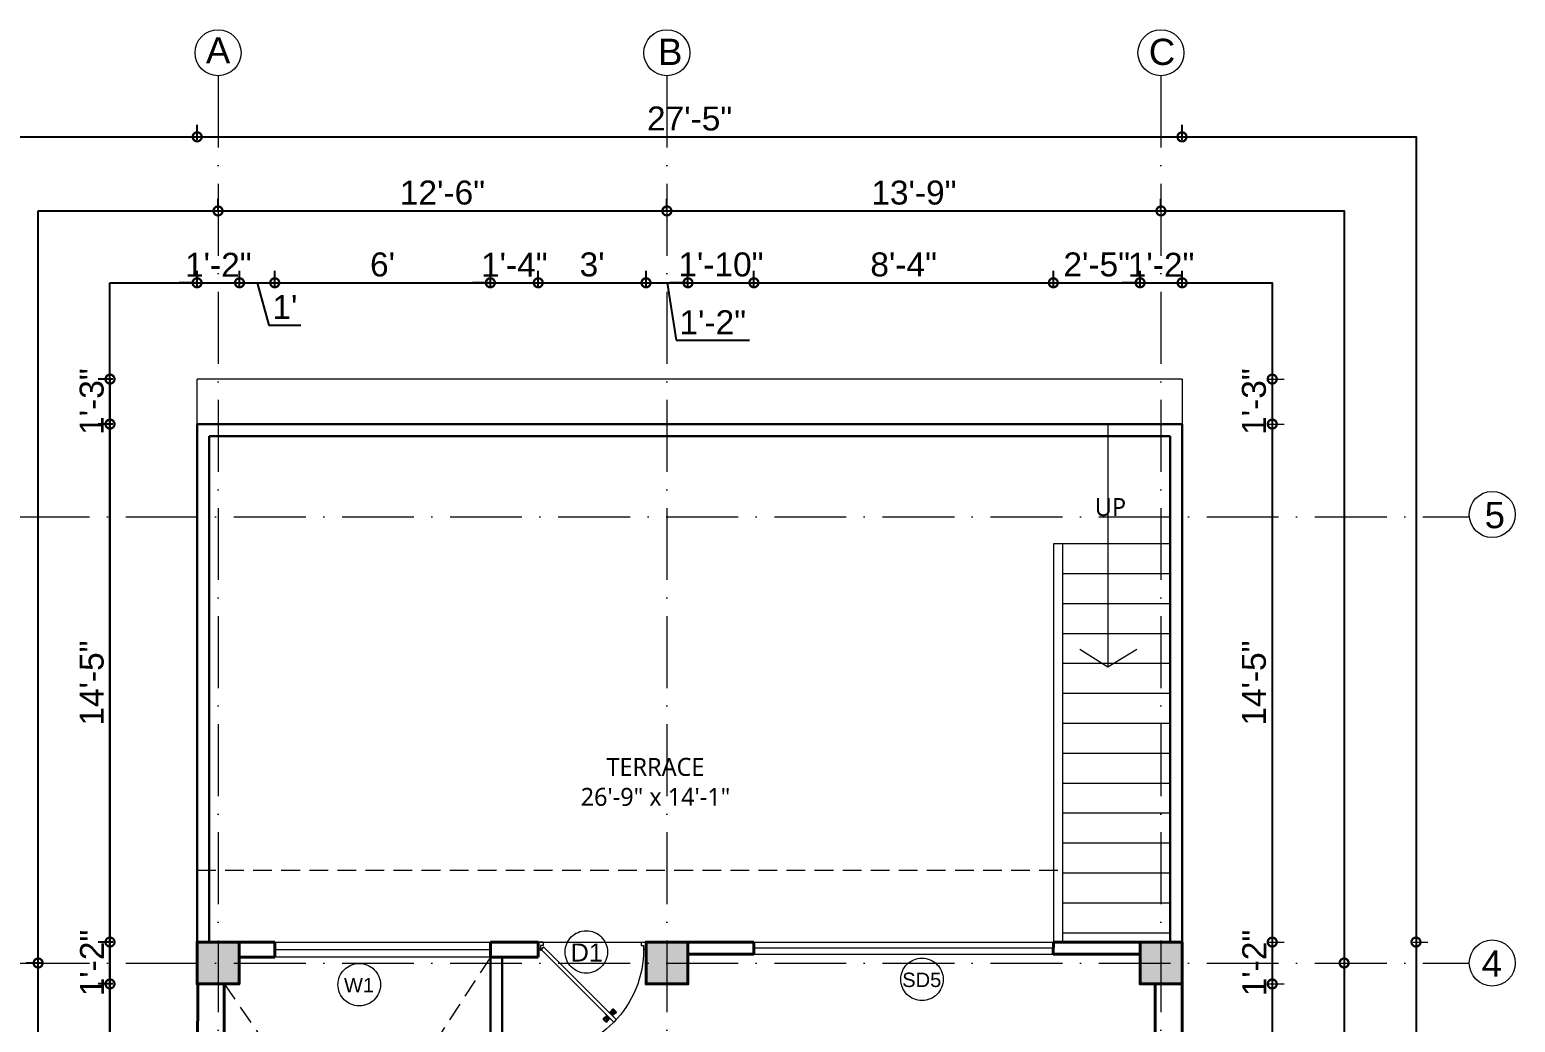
# Model space of a CAD drawing. Header units: inches. Extents: x -71 to 2682309, y -3332 to 801571.
# Drawn here: x 2655697 to 2656193.1, y 800114.2 to 800445.8 of the extents above; entities that cross this region are included whole.
import ezdxf

# ---------------------------------------------------------------- set-up
doc = ezdxf.new("R2010")
doc.units = ezdxf.units.IN
doc.header["$MEASUREMENT"] = 0
doc.header["$PDMODE"] = 99
for name, pattern in [('ACAD_ISO10W100', [18, 12, -3, 0, -3]), ('HIDDEN2', [0.1875, 0.125, -0.0625]), ('SOLID', [0])]:
    doc.linetypes.add(name, pattern=pattern)
for name, color, linetype, lineweight in [('CONC. OUTLINE RA', 150, 'Continuous', 40), ('dimension EA', 251, 'Continuous', 5), ('ele 4', 114, 'Continuous', 9), ('ELE2 RA', 130, 'Continuous', 20), ('HATCH RA', 8, 'Continuous', 9), ('Overhang EA', 164, 'HIDDEN2', 5), ('PUERTAS', 7, 'Continuous', 13), ('stair EA', 132, 'Continuous', 5), ('TEXT RA', 254, 'Continuous', 20), ('TEXTURE EA', 8, 'ACAD_ISO10W100', 9), ('wall EA', 24, 'Continuous', 40), ('WALL__HALF_NEW', 42, 'Continuous', 30), ('Win EA', 114, 'Continuous', 5)]:
    doc.layers.add(name, color=color, linetype=linetype, lineweight=lineweight)
for name, color, linetype in [('HACTH', 7, 'Continuous'), ('lettring', 7, 'Continuous'), ('text EA', 7, 'Continuous')]:
    doc.layers.add(name, color=color, linetype=linetype)
doc.styles.add('EAPL', font='arial.ttf', dxfattribs={"height": 8})
doc.styles.get("Standard").update_dxf_attribs({"font": 'arial.ttf'})
doc.dimstyles.new('EA Copy of 1-8', dxfattribs={"dimtxt": 8, "dimasz": 6, "dimexe": 4, "dimexo": 6, "dimgap": 2, "dimtad": 1, "dimdec": 0, "dimzin": 0, "dimdsep": 46, "dimlunit": 3, "dimtxsty": 'EAPL', "dimblk": 'DOTSMALL', "dimcen": -0.09, "dimdle": 6, "dimclrd": 256, "dimclre": 256, "dimclrt": 256, "dimadec": 0, "dimazin": 0, "dimtfac": 8, "dimtdec": 0, "dimtix": 1, "dimtmove": 0, "dimatfit": 3, "dimldrblk": 'OPEN30', "dimfxl": 1, "dimfxlon": 1, "dimtolj": 1, "dimtzin": 0, "dimlwd": -1, "dimlwe": -1, "dimarcsym": 0})

# ---------------------------------------------------------------- blocks, each defined once
blk = doc.blocks.new('COLUMN')
at = {"layer": 'HACTH', "lineweight": 30, "transparency": 33554541}
h = blk.add_hatch(color=256, dxfattribs=at)
h.dxf.hatch_style = 1
h.paths.add_polyline_path([(2659104.19, 784576.38), (2659090.19, 784576.38), (2659090.19, 784562.38), (2659104.19, 784562.38)])
at = {"layer": 'CONC. OUTLINE RA'}
blk.add_lwpolyline([(2659090.19, 784576.38), (2659104.19, 784576.38), (2659104.19, 784562.38), (2659090.19, 784562.38)], close=True, dxfattribs=at)
blk = doc.blocks.new('3ft')
at = {"layer": 'PUERTAS', "color": 6}
for p, q in [((1.01, 2.52), (25.23, 26.74)), ((26.05, 25.92), (1.77, 1.64)), ((26.05, 25.92), (25.23, 26.74)), ((0, 2.4), (0, 0)), ((0.72, 2.4), (0, 2.4)), ((1.6, 0), (0, 0)), ((0.72, 1.52), (0.72, 2.44)), ((0.8, 1.52), (0.72, 1.52)), ((0.8, 1.52), (0.8, 2.41)), ((0.8, 1.2), (0.8, 1.52)), ((1.6, 1.2), (0.8, 1.2)), ((1.57, 1.84), (0.94, 2.47)), ((1.63, 1.89), (0.97, 2.55)), ((1.63, 1.89), (1.57, 1.84)), ((1.77, 1.64), (1.57, 1.84)), ((1.6, 0), (1.6, 1.2)), ((34.4, 0), (34.4, 1.2)), ((34.4, 1.2), (35.2, 1.2)), ((34.4, 0), (36, 0)), ((35.2, 1.2), (35.2, 2.4)), ((35.2, 2.4), (36, 2.4)), ((36, 0), (36, 2.4))]:
    blk.add_line(p, q, dxfattribs=at)
at = {"layer": 'PUERTAS', "color": 8}
for p, q in [((22.57, 24.94), (21.65, 25.68)), ((22.63, 24.99), (21.69, 25.75)), ((22.74, 25.1), (21.84, 25.9)), ((22.13, 26.28), (21.98, 26.13)), ((22.88, 25.24), (22.01, 26.06)), ((22.13, 26.28), (22.27, 26.42)), ((22.29, 26.41), (22.27, 26.42)), ((23.16, 25.52), (22.34, 26.39)), ((23.3, 25.66), (22.5, 26.56)), ((23.41, 25.77), (22.65, 26.71)), ((22.69, 24.32), (23.02, 24.83)), ((23.46, 25.83), (22.72, 26.75)), ((22.95, 24.96), (22.84, 25.07)), ((22.98, 24.99), (22.86, 25.1)), ((23.03, 25.04), (22.91, 25.15)), ((22.91, 24.53), (23.1, 24.91)), ((23.11, 25.12), (22.99, 25.23)), ((23.13, 24.76), (23.18, 24.99)), ((23.28, 25.3), (23.17, 25.41)), ((23.36, 25.37), (23.25, 25.49)), ((23.31, 24.94), (23.28, 25.08)), ((23.41, 25.43), (23.3, 25.54)), ((23.46, 25.09), (23.32, 25.13)), ((23.44, 25.45), (23.33, 25.56)), ((23.64, 25.27), (23.41, 25.22)), ((23.87, 25.49), (23.49, 25.3)), ((24.08, 25.71), (23.57, 25.38)), ((23.63, 23.38), (24.14, 23.72)), ((23.84, 23.6), (24.22, 23.79)), ((24.07, 23.82), (24.3, 23.88)), ((24.25, 24), (24.39, 23.97)), ((24.25, 23.26), (24.99, 22.34)), ((24.27, 23.64), (24.38, 23.53)), ((24.3, 23.67), (24.41, 23.56)), ((24.3, 23.32), (25.06, 22.38)), ((24.35, 23.72), (24.46, 23.61)), ((24.4, 24.15), (24.43, 24.01)), ((24.41, 23.43), (25.2, 22.53)), ((24.43, 23.8), (24.54, 23.69)), ((24.58, 24.33), (24.52, 24.1)), ((24.55, 23.57), (25.37, 22.7)), ((24.6, 23.97), (24.72, 23.86)), ((24.8, 24.56), (24.61, 24.18)), ((25.02, 24.77), (24.68, 24.26)), ((24.68, 24.05), (24.79, 23.94)), ((24.73, 24.1), (24.85, 23.99)), ((24.76, 24.13), (24.87, 24.02)), ((24.83, 23.85), (25.7, 23.03)), ((24.97, 23.99), (25.87, 23.2)), ((25.08, 24.1), (26.02, 23.34)), ((25.14, 24.15), (26.06, 23.41)), ((25.58, 22.82), (25.43, 22.67)), ((25.58, 22.82), (25.73, 22.97)), ((25.72, 22.98), (25.73, 22.97)), ((0, 0), (36, 0))]:
    blk.add_line(p, q, dxfattribs=at)
at = {"layer": 'PUERTAS', "color": 1}
for p, q in [((21.67, 25.73), (22.17, 26.23)), ((22.49, 24.95), (21.67, 25.61)), ((21.7, 25.82), (22.14, 26.26)), ((21.73, 25.79), (21.7, 25.82)), ((22.58, 26.7), (22.14, 26.26)), ((22.67, 26.73), (22.17, 26.23)), ((22.61, 26.67), (22.58, 26.7)), ((22.6, 24.96), (23.02, 25.38)), ((22.7, 25.07), (22.71, 25.06)), ((23.45, 25.91), (22.79, 26.73)), ((22.82, 25.06), (23.08, 25.32)), ((22.94, 24.95), (22.83, 25.07)), ((22.93, 24.94), (23.19, 25.21)), ((22.93, 24.84), (22.93, 24.83)), ((23.44, 25.81), (23.02, 25.38)), ((23.34, 25.58), (23.08, 25.32)), ((23.46, 25.47), (23.19, 25.21)), ((23.33, 25.7), (23.34, 25.69)), ((23.45, 25.46), (23.33, 25.57)), ((23.57, 25.47), (23.57, 25.47)), ((24.15, 25.79), (23.68, 25.48)), ((23.68, 25.48), (23.68, 25.48)), ((24.27, 25.78), (24.26, 25.79)), ((25.1, 24.84), (24.79, 24.38)), ((25.09, 24.96), (25.1, 24.95)), ((22.61, 24.25), (22.92, 24.72)), ((22.62, 24.13), (22.61, 24.14)), ((22.92, 24.72), (22.92, 24.72)), ((23.44, 23.31), (23.45, 23.3)), ((23.56, 23.3), (24.03, 23.61)), ((24.03, 23.61), (24.03, 23.62)), ((24.14, 23.62), (24.14, 23.62)), ((24.25, 23.62), (24.51, 23.89)), ((24.26, 23.29), (24.69, 23.71)), ((24.26, 23.63), (24.37, 23.52)), ((24.26, 23.18), (24.92, 22.37)), ((24.37, 23.52), (24.63, 23.77)), ((24.37, 23.4), (24.37, 23.4)), ((24.78, 24.15), (24.51, 23.89)), ((24.89, 24.03), (24.63, 23.77)), ((25.11, 24.14), (24.69, 23.71)), ((24.77, 24.14), (24.88, 24.03)), ((24.79, 24.38), (24.78, 24.37)), ((24.78, 24.26), (24.78, 24.26)), ((25, 24.03), (25, 24.03)), ((25.04, 22.36), (25.54, 22.86)), ((25.1, 22.42), (25.13, 22.39)), ((25.13, 22.39), (25.57, 22.83)), ((25.22, 24.14), (26.03, 23.48)), ((26.04, 23.37), (25.54, 22.86)), ((26.01, 23.27), (25.57, 22.83)), ((25.98, 23.3), (26.01, 23.27))]:
    blk.add_line(p, q, dxfattribs=at)
at = {"layer": 'PUERTAS', "color": 2}
for p, q in [((21.99, 26.11), (21.98, 26.13)), ((25.42, 22.68), (25.43, 22.67))]:
    blk.add_line(p, q, dxfattribs=at)
at = {"layer": 'PUERTAS', "color": 6}
for radius in [0.155, 0.0752]:
    blk.add_circle((0.82, 2.56), radius, dxfattribs=at)
blk.add_arc((0.82, 2.56), 34.38, 359.7285, 90.0333, dxfattribs=at)
at = {"layer": 'PUERTAS', "color": 1}
for centre, start, end in [((22.54, 25.01), 231.0764, 315), ((22.73, 26.68), 38.9236, 135), ((22.77, 25.12), 225, 315), ((22.99, 24.89), 135, 219.7428), ((22.87, 24.78), 315, 39.7428), ((23.28, 25.63), 315, 45), ((23.39, 25.86), 315, 38.9236), ((23.51, 25.41), 50.2572, 135), ((23.62, 25.53), 230.2572, 315), ((24.2, 25.73), 45, 135), ((25.04, 24.89), 315, 45), ((22.67, 24.2), 135, 225), ((23.51, 23.36), 225, 315), ((24.09, 23.56), 50.2572, 135), ((24.2, 23.68), 230.2572, 315), ((24.32, 23.23), 135, 218.9236), ((24.42, 23.46), 135, 225), ((24.84, 24.31), 135, 219.7428), ((24.72, 24.21), 315, 39.7428), ((24.94, 23.98), 45, 135), ((24.98, 22.42), 218.9236, 315), ((25.17, 24.08), 51.0764, 135), ((25.98, 23.42), 315, 51.0764)]:
    blk.add_arc(centre, 0.08, start, end, dxfattribs=at)
blk = doc.blocks.new('*U327')
at = {"color": 3, "xscale": -1}
blk.add_blockref('3ft', (42, 0), dxfattribs=at)
blk = doc.blocks.new('_DotSmall')
at = {"color": 0, "linetype": 'ByBlock', "const_width": 0.5}
blk.add_lwpolyline([(-0.0625, 0, 1), (0.0625, 0, 1)], format="xyb", close=True, dxfattribs=at)
blk = doc.blocks.new('*D389')
at = {"layer": 'Defpoints', "color": 0, "transparency": 16777216}
for p in [(2656081.81, 800134.02), (2656081.81, 799992.01), (2656135.95, 799992.01)]:
    blk.add_point(p, dxfattribs=at)
at = {"layer": 'dimension EA', "transparency": 16777216}
for p, q in [((2656135.95, 800140.02), (2656135.95, 799986.01)), ((2656134.95, 800134.02), (2656139.95, 800134.02)), ((2656134.95, 799992.01), (2656139.95, 799992.01))]:
    blk.add_line(p, q, dxfattribs=at)
at = {"layer": 'dimension EA', "transparency": 16777216, "xscale": 6, "yscale": 6, "zscale": 6}
for p, rotation in [((2656135.95, 800134.02), 90), ((2656135.95, 799992.01), 270)]:
    blk.add_blockref('_DotSmall', p, dxfattribs=dict(at, rotation=rotation))
at = {"layer": 'dimension EA', "transparency": 16777216, "insert": (2656129.86, 800063.02), "char_height": 8, "attachment_point": 5, "rotation": 90, "style": 'EAPL'}
blk.add_mtext('\\A1;11\'-10"', dxfattribs=at)
blk = doc.blocks.new('_Open30')
at = {"color": 0, "linetype": 'ByBlock', "lineweight": -2}
for p, q in [((-1, 0.268), (0, 0)), ((0, 0), (-1, -0.268)), ((0, 0), (-1, 0))]:
    blk.add_line(p, q, dxfattribs=at)
blk = doc.blocks.new('*D392')
at = {"layer": 'Defpoints', "color": 0, "transparency": 16777216}
for p in [(2656081.84, 800141.02), (2656081.81, 799685.65), (2656159.95, 799685.65)]:
    blk.add_point(p, dxfattribs=at)
at = {"layer": 'dimension EA', "transparency": 16777216}
for p, q in [((2656159.95, 800147.02), (2656159.95, 799679.65)), ((2656158.95, 800141.02), (2656163.95, 800141.02)), ((2656158.95, 799685.65), (2656163.95, 799685.65))]:
    blk.add_line(p, q, dxfattribs=at)
at = {"layer": 'dimension EA', "transparency": 16777216, "xscale": 6, "yscale": 6, "zscale": 6}
for p, rotation in [((2656159.95, 800141.02), 90), ((2656159.95, 799685.65), 270)]:
    blk.add_blockref('_DotSmall', p, dxfattribs=dict(at, rotation=rotation))
at = {"layer": 'dimension EA', "transparency": 16777216, "insert": (2656153.86, 799913.34), "char_height": 8, "attachment_point": 5, "rotation": 90, "style": 'EAPL'}
blk.add_mtext('\\A1;37\'-11"', dxfattribs=at)
blk = doc.blocks.new('*D399')
at = {"layer": 'Defpoints', "color": 0, "transparency": 16777216}
for p in [(2656081.81, 800329.05), (2656081.81, 800314.02), (2656111.94, 800314.02)]:
    blk.add_point(p, dxfattribs=at)
at = {"layer": 'dimension EA', "transparency": 16777216}
for p, q in [((2656111.94, 800329.05), (2656111.94, 800335.05)), ((2656110.94, 800329.05), (2656115.94, 800329.05)), ((2656111.94, 800329.05), (2656111.94, 800314.02)), ((2656110.94, 800314.02), (2656115.94, 800314.02)), ((2656111.94, 800314.02), (2656111.94, 800308.02))]:
    blk.add_line(p, q, dxfattribs=at)
at = {"layer": 'dimension EA', "transparency": 16777216, "xscale": 6, "yscale": 6, "zscale": 6}
for p, rotation in [((2656111.94, 800329.05), 270), ((2656111.94, 800314.02), 90)]:
    blk.add_blockref('_DotSmall', p, dxfattribs=dict(at, rotation=rotation))
at = {"layer": 'dimension EA', "transparency": 16777216, "insert": (2656105.86, 800321.54), "char_height": 8, "attachment_point": 5, "rotation": 90, "style": 'EAPL'}
blk.add_mtext('\\A1;1\'-3"', dxfattribs=at)
blk = doc.blocks.new('*D400')
at = {"layer": 'Defpoints', "color": 0, "transparency": 16777216}
for p in [(2656081.81, 800314.02), (2656081.81, 800141.02), (2656111.95, 800141.02)]:
    blk.add_point(p, dxfattribs=at)
at = {"layer": 'dimension EA', "transparency": 16777216}
for p, q in [((2656111.95, 800320.02), (2656111.95, 800135.02)), ((2656110.95, 800314.02), (2656115.95, 800314.02)), ((2656110.95, 800141.02), (2656115.95, 800141.02))]:
    blk.add_line(p, q, dxfattribs=at)
at = {"layer": 'dimension EA', "transparency": 16777216, "xscale": 6, "yscale": 6, "zscale": 6}
for p, rotation in [((2656111.95, 800314.02), 90), ((2656111.95, 800141.02), 270)]:
    blk.add_blockref('_DotSmall', p, dxfattribs=dict(at, rotation=rotation))
at = {"layer": 'dimension EA', "transparency": 16777216, "insert": (2656105.86, 800227.52), "char_height": 8, "attachment_point": 5, "rotation": 90, "style": 'EAPL'}
blk.add_mtext('\\A1;14\'-5"', dxfattribs=at)
blk = doc.blocks.new('*D401')
at = {"layer": 'Defpoints', "color": 0, "transparency": 16777216}
for p in [(2656081.81, 800141.02), (2656081.81, 800127.02), (2656111.94, 800127.02)]:
    blk.add_point(p, dxfattribs=at)
at = {"layer": 'dimension EA', "transparency": 16777216}
for p, q in [((2656111.94, 800141.02), (2656111.94, 800147.02)), ((2656110.94, 800141.02), (2656115.94, 800141.02)), ((2656111.94, 800141.02), (2656111.94, 800127.02)), ((2656110.94, 800127.02), (2656115.94, 800127.02)), ((2656111.94, 800127.02), (2656111.94, 800121.02))]:
    blk.add_line(p, q, dxfattribs=at)
at = {"layer": 'dimension EA', "transparency": 16777216, "xscale": 6, "yscale": 6, "zscale": 6}
for p, rotation in [((2656111.94, 800141.02), 270), ((2656111.94, 800127.02), 90)]:
    blk.add_blockref('_DotSmall', p, dxfattribs=dict(at, rotation=rotation))
at = {"layer": 'dimension EA', "transparency": 16777216, "insert": (2656105.93, 800134.02), "char_height": 8, "attachment_point": 5, "rotation": 90, "style": 'EAPL'}
blk.add_mtext('\\A1;1\'-2"', dxfattribs=at)
blk = doc.blocks.new('*D394')
at = {"layer": 'Defpoints', "color": 0, "transparency": 16777216}
for p in [(2656081.81, 800127.02), (2656081.81, 799999.01), (2656111.94, 799999.01)]:
    blk.add_point(p, dxfattribs=at)
at = {"layer": 'dimension EA', "transparency": 16777216}
for p, q in [((2656111.94, 800133.02), (2656111.94, 799993.01)), ((2656110.94, 800127.02), (2656115.94, 800127.02)), ((2656110.94, 799999.01), (2656115.94, 799999.01))]:
    blk.add_line(p, q, dxfattribs=at)
at = {"layer": 'dimension EA', "transparency": 16777216, "xscale": 6, "yscale": 6, "zscale": 6}
for p, rotation in [((2656111.94, 800127.02), 90), ((2656111.94, 799999.01), 270)]:
    blk.add_blockref('_DotSmall', p, dxfattribs=dict(at, rotation=rotation))
at = {"layer": 'dimension EA', "transparency": 16777216, "insert": (2656105.86, 800063.02), "char_height": 8, "attachment_point": 5, "rotation": 90, "style": 'EAPL'}
blk.add_mtext('\\A1;10\'-8"', dxfattribs=at)
blk = doc.blocks.new('*D619')
at = {"layer": 'Defpoints', "color": 0, "transparency": 16777216}
for p in [(2656081.81, 800409.96), (2655752.91, 800377.8), (2656081.81, 800377.8)]:
    blk.add_point(p, dxfattribs=at)
at = {"layer": 'lettring', "transparency": 16777216}
for p, q in [((2655752.91, 800408.96), (2655752.91, 800413.96)), ((2656081.81, 800408.96), (2656081.81, 800413.96)), ((2655746.91, 800409.96), (2656087.81, 800409.96))]:
    blk.add_line(p, q, dxfattribs=at)
at = {"layer": 'lettring', "transparency": 16777216, "xscale": 6, "yscale": 6, "zscale": 6, "rotation": 180}
blk.add_blockref('_DotSmall', (2655752.91, 800409.96), dxfattribs=at)
at = {"layer": 'lettring', "transparency": 16777216, "xscale": 6, "yscale": 6, "zscale": 6}
blk.add_blockref('_DotSmall', (2656081.81, 800409.96), dxfattribs=at)
at = {"layer": 'lettring', "transparency": 16777216, "insert": (2655917.36, 800416.04), "char_height": 8, "attachment_point": 5, "style": 'EAPL'}
blk.add_mtext('\\A1;27\'-5"', dxfattribs=at)
blk = doc.blocks.new('*D620')
at = {"layer": 'Defpoints', "color": 0, "transparency": 16777216}
for p in [(2655767.05, 800361.22), (2655752.87, 800141.02), (2655767.05, 800141.02)]:
    blk.add_point(p, dxfattribs=at)
at = {"layer": 'lettring', "transparency": 16777216}
for p, q in [((2655752.87, 800360.22), (2655752.87, 800365.22)), ((2655767.05, 800360.22), (2655767.05, 800365.22)), ((2655752.87, 800361.22), (2655746.87, 800361.22)), ((2655752.87, 800361.22), (2655767.05, 800361.22)), ((2655767.05, 800361.22), (2655773.05, 800361.22))]:
    blk.add_line(p, q, dxfattribs=at)
at = {"layer": 'lettring', "transparency": 16777216, "xscale": 6, "yscale": 6, "zscale": 6}
blk.add_blockref('_DotSmall', (2655752.87, 800361.22), dxfattribs=at)
at = {"layer": 'lettring', "transparency": 16777216, "xscale": 6, "yscale": 6, "zscale": 6, "rotation": 180}
blk.add_blockref('_DotSmall', (2655767.05, 800361.22), dxfattribs=at)
at = {"layer": 'lettring', "transparency": 16777216, "insert": (2655759.96, 800367.23), "char_height": 8, "attachment_point": 5, "style": 'EAPL'}
blk.add_mtext('\\A1;1\'-2"', dxfattribs=at)
blk = doc.blocks.new('*D621')
at = {"layer": 'Defpoints', "color": 0, "transparency": 16777216}
for p in [(2655778.81, 800361.22), (2655767.05, 800141.02), (2655778.81, 800141.02)]:
    blk.add_point(p, dxfattribs=at)
at = {"layer": 'lettring', "transparency": 16777216}
for p, q in [((2655767.05, 800360.22), (2655767.05, 800365.22)), ((2655778.81, 800360.22), (2655778.81, 800365.22)), ((2655761.05, 800361.22), (2655784.81, 800361.22)), ((2655772.93, 800361.22), (2655776.89, 800347.11)), ((2655776.89, 800347.11), (2655787.5, 800347.11))]:
    blk.add_line(p, q, dxfattribs=at)
at = {"layer": 'lettring', "transparency": 16777216, "xscale": 6, "yscale": 6, "zscale": 6, "rotation": 180}
blk.add_blockref('_DotSmall', (2655767.05, 800361.22), dxfattribs=at)
at = {"layer": 'lettring', "transparency": 16777216, "xscale": 6, "yscale": 6, "zscale": 6}
blk.add_blockref('_DotSmall', (2655778.81, 800361.22), dxfattribs=at)
at = {"layer": 'lettring', "transparency": 16777216, "insert": (2655782.2, 800353.13), "char_height": 8, "attachment_point": 5, "style": 'EAPL'}
blk.add_mtext("\\A1;1'", dxfattribs=at)
blk = doc.blocks.new('*D622')
at = {"layer": 'Defpoints', "color": 0, "transparency": 16777216}
for p in [(2655850.81, 800361.22), (2655778.81, 800141.02), (2655850.81, 800141.02)]:
    blk.add_point(p, dxfattribs=at)
at = {"layer": 'lettring', "transparency": 16777216}
for p, q in [((2655778.81, 800360.22), (2655778.81, 800365.22)), ((2655850.81, 800360.22), (2655850.81, 800365.22)), ((2655772.81, 800361.22), (2655856.81, 800361.22))]:
    blk.add_line(p, q, dxfattribs=at)
at = {"layer": 'lettring', "transparency": 16777216, "xscale": 6, "yscale": 6, "zscale": 6, "rotation": 180}
blk.add_blockref('_DotSmall', (2655778.81, 800361.22), dxfattribs=at)
at = {"layer": 'lettring', "transparency": 16777216, "xscale": 6, "yscale": 6, "zscale": 6}
blk.add_blockref('_DotSmall', (2655850.81, 800361.22), dxfattribs=at)
at = {"layer": 'lettring', "transparency": 16777216, "insert": (2655814.81, 800367.3), "char_height": 8, "attachment_point": 5, "style": 'EAPL'}
blk.add_mtext("\\A1;6'", dxfattribs=at)
blk = doc.blocks.new('*D623')
at = {"layer": 'Defpoints', "color": 0, "transparency": 16777216}
for p in [(2655866.81, 800361.22), (2655850.81, 800141.02), (2655866.81, 800141.02)]:
    blk.add_point(p, dxfattribs=at)
at = {"layer": 'lettring', "transparency": 16777216}
for p, q in [((2655850.81, 800360.22), (2655850.81, 800365.22)), ((2655866.81, 800360.22), (2655866.81, 800365.22)), ((2655850.81, 800361.22), (2655844.81, 800361.22)), ((2655850.81, 800361.22), (2655866.81, 800361.22)), ((2655866.81, 800361.22), (2655872.81, 800361.22))]:
    blk.add_line(p, q, dxfattribs=at)
at = {"layer": 'lettring', "transparency": 16777216, "xscale": 6, "yscale": 6, "zscale": 6}
blk.add_blockref('_DotSmall', (2655850.81, 800361.22), dxfattribs=at)
at = {"layer": 'lettring', "transparency": 16777216, "xscale": 6, "yscale": 6, "zscale": 6, "rotation": 180}
blk.add_blockref('_DotSmall', (2655866.81, 800361.22), dxfattribs=at)
at = {"layer": 'lettring', "transparency": 16777216, "insert": (2655858.81, 800367.23), "char_height": 8, "attachment_point": 5, "style": 'EAPL'}
blk.add_mtext('\\A1;1\'-4"', dxfattribs=at)
blk = doc.blocks.new('*D624')
at = {"layer": 'Defpoints', "color": 0, "transparency": 16777216}
for p in [(2655902.8, 800361.22), (2655866.81, 800141.02), (2655902.8, 800141.02)]:
    blk.add_point(p, dxfattribs=at)
at = {"layer": 'lettring', "transparency": 16777216}
for p, q in [((2655866.81, 800360.22), (2655866.81, 800365.22)), ((2655902.8, 800360.22), (2655902.8, 800365.22)), ((2655860.81, 800361.22), (2655908.8, 800361.22))]:
    blk.add_line(p, q, dxfattribs=at)
at = {"layer": 'lettring', "transparency": 16777216, "xscale": 6, "yscale": 6, "zscale": 6, "rotation": 180}
blk.add_blockref('_DotSmall', (2655866.81, 800361.22), dxfattribs=at)
at = {"layer": 'lettring', "transparency": 16777216, "xscale": 6, "yscale": 6, "zscale": 6}
blk.add_blockref('_DotSmall', (2655902.8, 800361.22), dxfattribs=at)
at = {"layer": 'lettring', "transparency": 16777216, "insert": (2655884.8, 800367.3), "char_height": 8, "attachment_point": 5, "style": 'EAPL'}
blk.add_mtext("\\A1;3'", dxfattribs=at)
blk = doc.blocks.new('*D625')
at = {"layer": 'Defpoints', "color": 0, "transparency": 16777216}
for p in [(2655916.81, 800361.22), (2655902.8, 800141.02), (2655916.81, 800141.02)]:
    blk.add_point(p, dxfattribs=at)
at = {"layer": 'lettring', "transparency": 16777216}
for p, q in [((2655902.8, 800360.22), (2655902.8, 800365.22)), ((2655916.81, 800360.22), (2655916.81, 800365.22)), ((2655896.8, 800361.22), (2655922.81, 800361.22)), ((2655909.81, 800361.22), (2655912.83, 800342.02)), ((2655912.83, 800342.02), (2655937.35, 800342.02))]:
    blk.add_line(p, q, dxfattribs=at)
at = {"layer": 'lettring', "transparency": 16777216, "xscale": 6, "yscale": 6, "zscale": 6, "rotation": 180}
blk.add_blockref('_DotSmall', (2655902.8, 800361.22), dxfattribs=at)
at = {"layer": 'lettring', "transparency": 16777216, "xscale": 6, "yscale": 6, "zscale": 6}
blk.add_blockref('_DotSmall', (2655916.81, 800361.22), dxfattribs=at)
at = {"layer": 'lettring', "transparency": 16777216, "insert": (2655925.09, 800348.04), "char_height": 8, "attachment_point": 5, "style": 'EAPL'}
blk.add_mtext('\\A1;1\'-2"', dxfattribs=at)
blk = doc.blocks.new('*D626')
at = {"layer": 'Defpoints', "color": 0, "transparency": 16777216}
for p in [(2655938.84, 800361.22), (2655916.81, 800141.02), (2655938.84, 800141.02)]:
    blk.add_point(p, dxfattribs=at)
at = {"layer": 'lettring', "transparency": 16777216}
for p, q in [((2655916.81, 800360.22), (2655916.81, 800365.22)), ((2655938.84, 800360.22), (2655938.84, 800365.22)), ((2655916.81, 800361.22), (2655910.81, 800361.22)), ((2655916.81, 800361.22), (2655938.84, 800361.22)), ((2655938.84, 800361.22), (2655944.84, 800361.22))]:
    blk.add_line(p, q, dxfattribs=at)
at = {"layer": 'lettring', "transparency": 16777216, "xscale": 6, "yscale": 6, "zscale": 6}
blk.add_blockref('_DotSmall', (2655916.81, 800361.22), dxfattribs=at)
at = {"layer": 'lettring', "transparency": 16777216, "xscale": 6, "yscale": 6, "zscale": 6, "rotation": 180}
blk.add_blockref('_DotSmall', (2655938.84, 800361.22), dxfattribs=at)
at = {"layer": 'lettring', "transparency": 16777216, "insert": (2655927.82, 800367.3), "char_height": 8, "attachment_point": 5, "style": 'EAPL'}
blk.add_mtext('\\A1;1\'-10"', dxfattribs=at)
blk = doc.blocks.new('*D627')
at = {"layer": 'Defpoints', "color": 0, "transparency": 16777216}
for p in [(2656038.84, 800361.22), (2655938.84, 800141.02), (2656038.84, 800141.02)]:
    blk.add_point(p, dxfattribs=at)
at = {"layer": 'lettring', "transparency": 16777216}
for p, q in [((2655938.84, 800360.22), (2655938.84, 800365.22)), ((2656038.84, 800360.22), (2656038.84, 800365.22)), ((2655932.84, 800361.22), (2656044.84, 800361.22))]:
    blk.add_line(p, q, dxfattribs=at)
at = {"layer": 'lettring', "transparency": 16777216, "xscale": 6, "yscale": 6, "zscale": 6, "rotation": 180}
blk.add_blockref('_DotSmall', (2655938.84, 800361.22), dxfattribs=at)
at = {"layer": 'lettring', "transparency": 16777216, "xscale": 6, "yscale": 6, "zscale": 6}
blk.add_blockref('_DotSmall', (2656038.84, 800361.22), dxfattribs=at)
at = {"layer": 'lettring', "transparency": 16777216, "insert": (2655988.84, 800367.3), "char_height": 8, "attachment_point": 5, "style": 'EAPL'}
blk.add_mtext('\\A1;8\'-4"', dxfattribs=at)
blk = doc.blocks.new('*D628')
at = {"layer": 'Defpoints', "color": 0, "transparency": 16777216}
for p in [(2656067.81, 800361.22), (2656038.84, 800141.02), (2656067.81, 800141.02)]:
    blk.add_point(p, dxfattribs=at)
at = {"layer": 'lettring', "transparency": 16777216}
for p, q in [((2656038.84, 800360.22), (2656038.84, 800365.22)), ((2656067.81, 800360.22), (2656067.81, 800365.22)), ((2656032.84, 800361.22), (2656073.81, 800361.22))]:
    blk.add_line(p, q, dxfattribs=at)
at = {"layer": 'lettring', "transparency": 16777216, "xscale": 6, "yscale": 6, "zscale": 6, "rotation": 180}
blk.add_blockref('_DotSmall', (2656038.84, 800361.22), dxfattribs=at)
at = {"layer": 'lettring', "transparency": 16777216, "xscale": 6, "yscale": 6, "zscale": 6}
blk.add_blockref('_DotSmall', (2656067.81, 800361.22), dxfattribs=at)
at = {"layer": 'lettring', "transparency": 16777216, "insert": (2656053.32, 800367.3), "char_height": 8, "attachment_point": 5, "style": 'EAPL'}
blk.add_mtext('\\A1;2\'-5"', dxfattribs=at)
blk = doc.blocks.new('*D629')
at = {"layer": 'Defpoints', "color": 0, "transparency": 16777216}
for p in [(2656081.84, 800361.22), (2656067.81, 800141.02), (2656081.84, 800141.02)]:
    blk.add_point(p, dxfattribs=at)
at = {"layer": 'lettring', "transparency": 16777216}
for p, q in [((2656067.81, 800360.22), (2656067.81, 800365.22)), ((2656081.84, 800360.22), (2656081.84, 800365.22)), ((2656067.81, 800361.22), (2656061.81, 800361.22)), ((2656067.81, 800361.22), (2656081.84, 800361.22)), ((2656081.84, 800361.22), (2656087.84, 800361.22))]:
    blk.add_line(p, q, dxfattribs=at)
at = {"layer": 'lettring', "transparency": 16777216, "xscale": 6, "yscale": 6, "zscale": 6}
blk.add_blockref('_DotSmall', (2656067.81, 800361.22), dxfattribs=at)
at = {"layer": 'lettring', "transparency": 16777216, "xscale": 6, "yscale": 6, "zscale": 6, "rotation": 180}
blk.add_blockref('_DotSmall', (2656081.84, 800361.22), dxfattribs=at)
at = {"layer": 'lettring', "transparency": 16777216, "insert": (2656074.82, 800367.23), "char_height": 8, "attachment_point": 5, "style": 'EAPL'}
blk.add_mtext('\\A1;1\'-2"', dxfattribs=at)
blk = doc.blocks.new('*D630')
at = {"layer": 'Defpoints', "color": 0, "transparency": 16777216}
for p in [(2655759.87, 800385.22), (2655909.77, 800385.22), (2655909.77, 800385.22)]:
    blk.add_point(p, dxfattribs=at)
at = {"layer": 'lettring', "transparency": 16777216}
for p, q in [((2655759.87, 800385.22), (2655759.87, 800389.22)), ((2655909.77, 800385.22), (2655909.77, 800389.22)), ((2655753.87, 800385.22), (2655915.77, 800385.22))]:
    blk.add_line(p, q, dxfattribs=at)
at = {"layer": 'lettring', "transparency": 16777216, "xscale": 6, "yscale": 6, "zscale": 6, "rotation": 180}
blk.add_blockref('_DotSmall', (2655759.87, 800385.22), dxfattribs=at)
at = {"layer": 'lettring', "transparency": 16777216, "xscale": 6, "yscale": 6, "zscale": 6}
blk.add_blockref('_DotSmall', (2655909.77, 800385.22), dxfattribs=at)
at = {"layer": 'lettring', "transparency": 16777216, "insert": (2655834.82, 800391.3), "char_height": 8, "attachment_point": 5, "style": 'EAPL'}
blk.add_mtext('\\A1;12\'-6"', dxfattribs=at)
blk = doc.blocks.new('*D631')
at = {"layer": 'Defpoints', "color": 0, "transparency": 16777216}
for p in [(2655909.77, 800385.22), (2656074.77, 800385.22), (2656074.77, 800385.22)]:
    blk.add_point(p, dxfattribs=at)
at = {"layer": 'lettring', "transparency": 16777216}
for p, q in [((2655909.77, 800385.22), (2655909.77, 800389.22)), ((2656074.77, 800385.22), (2656074.77, 800389.22)), ((2655903.77, 800385.22), (2656080.77, 800385.22))]:
    blk.add_line(p, q, dxfattribs=at)
at = {"layer": 'lettring', "transparency": 16777216, "xscale": 6, "yscale": 6, "zscale": 6, "rotation": 180}
blk.add_blockref('_DotSmall', (2655909.77, 800385.22), dxfattribs=at)
at = {"layer": 'lettring', "transparency": 16777216, "xscale": 6, "yscale": 6, "zscale": 6}
blk.add_blockref('_DotSmall', (2656074.77, 800385.22), dxfattribs=at)
at = {"layer": 'lettring', "transparency": 16777216, "insert": (2655992.27, 800391.3), "char_height": 8, "attachment_point": 5, "style": 'EAPL'}
blk.add_mtext('\\A1;13\'-9"', dxfattribs=at)
blk = doc.blocks.new('*D632')
at = {"layer": 'Defpoints', "color": 0, "transparency": 16777216}
for p in [(2655752.91, 800329.05), (2655723.79, 800314.02), (2655752.87, 800314.02)]:
    blk.add_point(p, dxfattribs=at)
at = {"layer": 'lettring', "transparency": 16777216}
for p, q in [((2655723.79, 800329.05), (2655723.79, 800335.05)), ((2655724.79, 800329.05), (2655719.79, 800329.05)), ((2655723.79, 800329.05), (2655723.79, 800314.02)), ((2655724.79, 800314.02), (2655719.79, 800314.02)), ((2655723.79, 800314.02), (2655723.79, 800308.02))]:
    blk.add_line(p, q, dxfattribs=at)
at = {"layer": 'lettring', "transparency": 16777216, "xscale": 6, "yscale": 6, "zscale": 6}
for p, rotation in [((2655723.79, 800329.05), 270), ((2655723.79, 800314.02), 90)]:
    blk.add_blockref('_DotSmall', p, dxfattribs=dict(at, rotation=rotation))
at = {"layer": 'lettring', "transparency": 16777216, "insert": (2655717.71, 800321.54), "char_height": 8, "attachment_point": 5, "rotation": 90, "style": 'EAPL'}
blk.add_mtext('\\A1;1\'-3"', dxfattribs=at)
blk = doc.blocks.new('*D633')
at = {"layer": 'Defpoints', "color": 0, "transparency": 16777216}
for p in [(2655752.87, 800314.02), (2655723.79, 800141.02), (2655752.87, 800141.02)]:
    blk.add_point(p, dxfattribs=at)
at = {"layer": 'lettring', "transparency": 16777216}
for p, q in [((2655723.79, 800320.02), (2655723.79, 800135.02)), ((2655724.79, 800314.02), (2655719.79, 800314.02)), ((2655724.79, 800141.02), (2655719.79, 800141.02))]:
    blk.add_line(p, q, dxfattribs=at)
at = {"layer": 'lettring', "transparency": 16777216, "xscale": 6, "yscale": 6, "zscale": 6}
for p, rotation in [((2655723.79, 800314.02), 90), ((2655723.79, 800141.02), 270)]:
    blk.add_blockref('_DotSmall', p, dxfattribs=dict(at, rotation=rotation))
at = {"layer": 'lettring', "transparency": 16777216, "insert": (2655717.71, 800227.52), "char_height": 8, "attachment_point": 5, "rotation": 90, "style": 'EAPL'}
blk.add_mtext('\\A1;14\'-5"', dxfattribs=at)
blk = doc.blocks.new('*D634')
at = {"layer": 'Defpoints', "color": 0, "transparency": 16777216}
for p in [(2655752.87, 800141.02), (2655723.79, 800127.02), (2655752.87, 800127.02)]:
    blk.add_point(p, dxfattribs=at)
at = {"layer": 'lettring', "transparency": 16777216}
for p, q in [((2655723.79, 800141.02), (2655723.79, 800147.02)), ((2655724.79, 800141.02), (2655719.79, 800141.02)), ((2655723.79, 800141.02), (2655723.79, 800127.02)), ((2655724.79, 800127.02), (2655719.79, 800127.02)), ((2655723.79, 800127.02), (2655723.79, 800121.02))]:
    blk.add_line(p, q, dxfattribs=at)
at = {"layer": 'lettring', "transparency": 16777216, "xscale": 6, "yscale": 6, "zscale": 6}
for p, rotation in [((2655723.79, 800141.02), 270), ((2655723.79, 800127.02), 90)]:
    blk.add_blockref('_DotSmall', p, dxfattribs=dict(at, rotation=rotation))
at = {"layer": 'lettring', "transparency": 16777216, "insert": (2655717.78, 800134.02), "char_height": 8, "attachment_point": 5, "rotation": 90, "style": 'EAPL'}
blk.add_mtext('\\A1;1\'-2"', dxfattribs=at)
blk = doc.blocks.new('*D635')
at = {"layer": 'Defpoints', "color": 0, "transparency": 16777216}
for p in [(2655752.87, 800127.02), (2655723.79, 799999.01), (2655752.87, 799999.01)]:
    blk.add_point(p, dxfattribs=at)
at = {"layer": 'lettring', "transparency": 16777216}
for p, q in [((2655723.79, 800133.02), (2655723.79, 799993.01)), ((2655724.79, 800127.02), (2655719.79, 800127.02)), ((2655724.79, 799999.01), (2655719.79, 799999.01))]:
    blk.add_line(p, q, dxfattribs=at)
at = {"layer": 'lettring', "transparency": 16777216, "xscale": 6, "yscale": 6, "zscale": 6}
for p, rotation in [((2655723.79, 800127.02), 90), ((2655723.79, 799999.01), 270)]:
    blk.add_blockref('_DotSmall', p, dxfattribs=dict(at, rotation=rotation))
at = {"layer": 'lettring', "transparency": 16777216, "insert": (2655717.71, 800063.02), "char_height": 8, "attachment_point": 5, "rotation": 90, "style": 'EAPL'}
blk.add_mtext('\\A1;10\'-8"', dxfattribs=at)
blk = doc.blocks.new('*D641')
at = {"layer": 'Defpoints', "color": 0, "transparency": 16777216}
for p in [(2655699.79, 800134.02), (2655759.87, 800134.02), (2655759.87, 799992.01)]:
    blk.add_point(p, dxfattribs=at)
at = {"layer": 'lettring', "transparency": 16777216}
for p, q in [((2655699.79, 799986.01), (2655699.79, 800140.02)), ((2655700.79, 800134.02), (2655695.79, 800134.02)), ((2655700.79, 799992.01), (2655695.79, 799992.01))]:
    blk.add_line(p, q, dxfattribs=at)
at = {"layer": 'lettring', "transparency": 16777216, "xscale": 6, "yscale": 6, "zscale": 6}
for p, rotation in [((2655699.79, 800134.02), 90), ((2655699.79, 799992.01), 270)]:
    blk.add_blockref('_DotSmall', p, dxfattribs=dict(at, rotation=rotation))
at = {"layer": 'lettring', "transparency": 16777216, "insert": (2655693.71, 800063.02), "char_height": 8, "attachment_point": 5, "rotation": 90, "style": 'EAPL'}
blk.add_mtext('\\A1;11\'-10"', dxfattribs=at)
blk = doc.blocks.new('*D642')
at = {"layer": 'Defpoints', "color": 0, "transparency": 16777216}
for p in [(2655752.87, 800141.02), (2655675.05, 799815.52), (2655752.87, 799815.52)]:
    blk.add_point(p, dxfattribs=at)
at = {"layer": 'lettring', "transparency": 16777216}
for p, q in [((2655675.05, 800147.02), (2655675.05, 799809.52)), ((2655676.05, 800141.02), (2655671.05, 800141.02)), ((2655676.05, 799815.52), (2655671.05, 799815.52))]:
    blk.add_line(p, q, dxfattribs=at)
at = {"layer": 'lettring', "transparency": 16777216, "xscale": 6, "yscale": 6, "zscale": 6}
for p, rotation in [((2655675.05, 800141.02), 90), ((2655675.05, 799815.52), 270)]:
    blk.add_blockref('_DotSmall', p, dxfattribs=dict(at, rotation=rotation))
at = {"layer": 'lettring', "transparency": 16777216, "insert": (2655669.04, 799978.27), "char_height": 8, "attachment_point": 5, "rotation": 90, "style": 'EAPL'}
blk.add_mtext('\\A1;27\'-2"', dxfattribs=at)

msp = doc.modelspace()

# ---------------------------------------------------------------- linework, layer by layer
at = {"layer": 'Defpoints'}
for points in [[(2655675.05, 800409.96), (2656159.95, 800409.96), (2656159.95, 799587.62), (2655675.05, 799587.62)], [(2655699.79, 800385.22), (2656135.95, 800385.22), (2656135.95, 799612.36), (2655699.79, 799612.36)], [(2655723.79, 800361.22), (2656111.94, 800361.22), (2656111.94, 799636.36), (2655723.79, 799636.36)]]:
    msp.add_lwpolyline(points, close=True, dxfattribs=at)
at = {"layer": 'ele 4', "linetype": 'SOLID'}
for p, q in [((2655778.81, 800141.02), (2655850.81, 800141.02)), ((2655938.84, 800141.02), (2656038.84, 800141.02)), ((2655778.81, 800138.52), (2655850.81, 800138.52)), ((2655850.81, 800136.02), (2655778.81, 800136.02)), ((2655938.83, 800137.02), (2656038.83, 800137.02)), ((2656038.84, 800139.02), (2655938.84, 800139.02))]:
    msp.add_line(p, q, dxfattribs=at)
at = {"layer": 'ELE2 RA'}
for p, q in [((2656081.81, 800329.05), (2655752.91, 800329.05)), ((2655752.91, 800290.02), (2655752.91, 800329.05)), ((2656081.81, 800329.05), (2656081.81, 800290.02))]:
    msp.add_line(p, q, dxfattribs=at)
at = {"layer": 'Overhang EA', "ltscale": 50}
for p, q in [((2655752.87, 800165.04), (2656041.84, 800165.02)), ((2655850.81, 800136.02), (2655761.87, 799999.01)), ((2655761.87, 800127.02), (2655850.81, 799999.01))]:
    msp.add_line(p, q, dxfattribs=at)
at = {"layer": 'stair EA'}
for p, q in [((2656056.98, 800313.96), (2656056.98, 800232.96)), ((2656038.85, 800274.02), (2656038.84, 800141.02)), ((2656077.85, 800274.02), (2656038.85, 800274.02)), ((2656041.85, 800274.02), (2656041.84, 800141.02)), ((2656077.85, 800264.02), (2656041.84, 800264.02)), ((2656077.85, 800254.02), (2656041.84, 800254.02)), ((2656077.85, 800244.02), (2656041.84, 800244.02)), ((2656077.85, 800234.02), (2656041.84, 800234.02)), ((2656077.85, 800224.02), (2656041.84, 800224.02)), ((2656077.85, 800214.02), (2656041.84, 800214.02)), ((2656077.85, 800204.02), (2656041.84, 800204.02)), ((2656077.85, 800194.02), (2656041.84, 800194.02)), ((2656077.85, 800184.02), (2656041.84, 800184.02)), ((2656077.85, 800174.02), (2656041.84, 800174.02)), ((2656077.85, 800164.02), (2656041.84, 800164.02)), ((2656077.85, 800154.02), (2656041.84, 800154.02)), ((2656077.85, 800144.02), (2656041.84, 800144.02))]:
    msp.add_line(p, q, dxfattribs=at)
msp.add_lwpolyline([(2656047.63, 800238.86), (2656056.98, 800232.96), (2656066.74, 800238.86)], dxfattribs=at)
at = {"layer": 'TEXTURE EA', "linetype": 'ACAD_ISO10W100', "ltscale": 2}
for p, q in [((2655759.87, 800430.37), (2655759.87, 799557.64)), ((2655909.77, 800430.37), (2655909.77, 799557.64)), ((2656074.77, 800430.37), (2656074.77, 799557.64)), ((2655656.87, 800283.02), (2656177.77, 800283.02)), ((2655656.87, 800134.02), (2656177.77, 800134.02))]:
    msp.add_line(p, q, dxfattribs=at)
at = {"layer": 'TEXTURE EA', "linetype": 'ByBlock', "ltscale": 2}
for centre in [(2655759.87, 800438.06), (2655909.77, 800438.06), (2656074.77, 800438.06), (2656185.42, 800283.84), (2656185.42, 800134.02)]:
    msp.add_circle(centre, 7.69, dxfattribs=at)
at = {"layer": 'TEXTURE EA', "linetype": 'ACAD_ISO10W100', "ltscale": 4}
for centre in [(2655882.85, 800137.72), (2655994.96, 800128.56), (2655807.02, 800126.78)]:
    msp.add_circle(centre, 7.09, dxfattribs=at)
at = {"layer": 'wall EA'}
for p, q in [((2655767.05, 800141.02), (2655778.81, 800141.02)), ((2655778.81, 800136.02), (2655778.81, 800141.02)), ((2655850.81, 800136.02), (2655850.81, 800141.02)), ((2655850.81, 800141.02), (2655866.81, 800141.02)), ((2655866.81, 800141.02), (2655866.81, 800136.02)), ((2655916.81, 800141.02), (2655938.84, 800141.02)), ((2655938.84, 800141.02), (2655938.83, 800137.02)), ((2656038.84, 800141.02), (2656038.83, 800137.02)), ((2656038.84, 800141.02), (2656067.81, 800141.02)), ((2655767.05, 800136.02), (2655778.81, 800136.02)), ((2655850.81, 800136.02), (2655866.81, 800136.02)), ((2655916.81, 800137.02), (2655938.83, 800137.02)), ((2656038.83, 800137.02), (2656067.81, 800137.02)), ((2655752.89, 799985.01), (2655753.07, 800127.02)), ((2655761.87, 799999.01), (2655761.87, 800127.02)), ((2656072.81, 800127.02), (2656072.81, 799999.01)), ((2656081.81, 800127.02), (2656081.81, 799999.01))]:
    msp.add_line(p, q, dxfattribs=at)
at = {"layer": 'WALL__HALF_NEW'}
for p, q in [((2655752.87, 800129.02), (2655752.87, 800314.02)), ((2656081.85, 800314.02), (2655752.87, 800314.02)), ((2656081.85, 800314.02), (2656081.84, 800129.02)), ((2656077.85, 800310.02), (2655756.87, 800310.02)), ((2655756.87, 800141.02), (2655756.87, 800310.02)), ((2656077.85, 800310.02), (2656077.84, 800141.02)), ((2655850.81, 799999.01), (2655850.81, 800136.02)), ((2655854.81, 799999.01), (2655854.81, 800136.02))]:
    msp.add_line(p, q, dxfattribs=at)

# ---------------------------------------------------------------- block references
at = {"layer": 'HATCH RA', "lineweight": 30, "rotation": 270}
for p in [(1871190.5, 3459231.21), (1871340.43, 3459231.21), (1871505.43, 3459231.21)]:
    msp.add_blockref('COLUMN', p, dxfattribs=at)
at = {"layer": 'Win EA', "xscale": 0.9999536188852894, "yscale": 0.9999536188852894, "zscale": 0.9999536188852894, "rotation": 180}
msp.add_blockref('*U327', (2655908.8, 800141.02), dxfattribs=at)

# ---------------------------------------------------------------- texts
at = {"layer": 'text EA', "attachment_point": 2}
for s, insert, char_height, width in [('{\\fTrebuchet MS|b0|i0|c0|p34;UP}', (2656057.91, 800289.33), 6, 68.293), ('{\\fTrebuchet MS|b0|i0|c0|p34;TERRACE\\P26\'-9" x 14\'-1" }', (2655905.96, 800202.52), 6, 87.9157), ('D1', (2655883.02, 800140.52), 6, 11.1695), ('SD5', (2655994.89, 800130.8), 4.8, 8.9356), ('W1', (2655806.96, 800129.02), 4.8, 8.7454)]:
    msp.add_mtext(s, dxfattribs=dict(at, insert=insert, char_height=char_height, width=width))
at = {"layer": 'TEXT RA', "char_height": 8.76, "attachment_point": 1}
for s, insert in [('A', (2655755.82, 800443.24)), ('B', (2655906.81, 800442.74)), ('C', (2656070.71, 800442.74)), ('5', (2656182.86, 800288.02)), ('4', (2656181.86, 800138.2))]:
    msp.add_mtext_dynamic_manual_height_columns(s, width=8.7644, gutter_width=43.82, heights=[0], dxfattribs=dict(at, insert=insert))

# ---------------------------------------------------------------- dimensions: what is measured, and where the dimension line sits
at = {"layer": 'dimension EA'}
for base, p1, p2, picture, middle in [((2656111.94, 800314.02), (2656081.81, 800329.05), (2656081.81, 800314.02), '*D399', (2656105.86, 800321.54)), ((2656159.95, 799685.65), (2656081.84, 800141.02), (2656081.81, 799685.65), '*D392', (2656153.86, 799913.34))]:
    dim = msp.add_linear_dim(base=base, p1=p1, p2=p2, angle=90, dimstyle='EA Copy of 1-8', dxfattribs=at)
    dim.commit()
    dim.dimension.update_dxf_attribs({"geometry": picture, "text_midpoint": middle})
for base, p1, p2, picture, middle in [((2656111.95, 800141.02), (2656081.81, 800314.02), (2656081.81, 800141.02), '*D400', (2656105.86, 800227.52)), ((2656111.94, 800127.02), (2656081.81, 800141.02), (2656081.81, 800127.02), '*D401', (2656105.93, 800134.02)), ((2656135.95, 799992.01), (2656081.81, 800134.02), (2656081.81, 799992.01), '*D389', (2656129.86, 800063.02)), ((2656111.94, 799999.01), (2656081.81, 800127.02), (2656081.81, 799999.01), '*D394', (2656105.86, 800063.02))]:
    dim = msp.add_linear_dim(base=base, p1=p1, p2=p2, angle=90, dimstyle='EA Copy of 1-8', override={"dimtmove": 1}, dxfattribs=at)
    dim.commit()
    dim.dimension.update_dxf_attribs({"geometry": picture, "text_midpoint": middle})
at = {"layer": 'lettring'}
for base, p1, p2, picture, middle in [((2656081.81, 800409.96), (2655752.91, 800377.8), (2656081.81, 800377.8), '*D619', (2655917.36, 800416.04)), ((2655909.77, 800385.22), (2655759.87, 800385.22), (2655909.77, 800385.22), '*D630', (2655834.82, 800391.3)), ((2656074.77, 800385.22), (2655909.77, 800385.22), (2656074.77, 800385.22), '*D631', (2655992.27, 800391.3)), ((2655767.05, 800361.22), (2655752.87, 800141.02), (2655767.05, 800141.02), '*D620', (2655759.96, 800367.23))]:
    dim = msp.add_linear_dim(base=base, p1=p1, p2=p2, dimstyle='EA Copy of 1-8', dxfattribs=at)
    dim.commit()
    dim.dimension.update_dxf_attribs({"geometry": picture, "text_midpoint": middle})
for base, p1, p2, picture, middle in [((2655850.81, 800361.22), (2655778.81, 800141.02), (2655850.81, 800141.02), '*D622', (2655814.81, 800367.3)), ((2655866.81, 800361.22), (2655850.81, 800141.02), (2655866.81, 800141.02), '*D623', (2655858.81, 800367.23)), ((2655902.8, 800361.22), (2655866.81, 800141.02), (2655902.8, 800141.02), '*D624', (2655884.8, 800367.3)), ((2655938.84, 800361.22), (2655916.81, 800141.02), (2655938.84, 800141.02), '*D626', (2655927.82, 800367.3)), ((2656038.84, 800361.22), (2655938.84, 800141.02), (2656038.84, 800141.02), '*D627', (2655988.84, 800367.3)), ((2656067.81, 800361.22), (2656038.84, 800141.02), (2656067.81, 800141.02), '*D628', (2656053.32, 800367.3)), ((2656081.84, 800361.22), (2656067.81, 800141.02), (2656081.84, 800141.02), '*D629', (2656074.82, 800367.23))]:
    dim = msp.add_linear_dim(base=base, p1=p1, p2=p2, dimstyle='EA Copy of 1-8', override={"dimtmove": 1}, dxfattribs=at)
    dim.commit()
    dim.dimension.update_dxf_attribs({"geometry": picture, "text_midpoint": middle})
for base, p1, p2, picture, middle in [((2655778.81, 800361.22), (2655767.05, 800141.02), (2655778.81, 800141.02), '*D621', (2655778.89, 800347.11)), ((2655916.81, 800361.22), (2655902.8, 800141.02), (2655916.81, 800141.02), '*D625', (2655914.83, 800342.02))]:
    dim = msp.add_linear_dim(base=base, p1=p1, p2=p2, dimstyle='EA Copy of 1-8', override={"dimtmove": 1}, dxfattribs=at)
    dim.commit()
    dim.dimension.update_dxf_attribs({"geometry": picture, "text_midpoint": middle, "dimtype": 160})
for base, p1, p2, picture, middle in [((2655723.79, 800314.02), (2655752.91, 800329.05), (2655752.87, 800314.02), '*D632', (2655717.71, 800321.54)), ((2655675.0521, 799815.52), (2655752.8744, 800141.0202), (2655752.8733, 799815.52), '*D642', (2655669.0357, 799978.2701))]:
    dim = msp.add_linear_dim(base=base, p1=p1, p2=p2, angle=90, dimstyle='EA Copy of 1-8', dxfattribs=at)
    dim.commit()
    dim.dimension.update_dxf_attribs({"geometry": picture, "text_midpoint": middle})
for base, p1, p2, picture, middle in [((2655723.79, 800141.02), (2655752.87, 800314.02), (2655752.87, 800141.02), '*D633', (2655717.71, 800227.52)), ((2655723.79, 800127.02), (2655752.87, 800141.02), (2655752.87, 800127.02), '*D634', (2655717.78, 800134.02)), ((2655699.79, 800134.02), (2655759.87, 799992.01), (2655759.87, 800134.02), '*D641', (2655693.71, 800063.02)), ((2655723.79, 799999.01), (2655752.87, 800127.02), (2655752.87, 799999.01), '*D635', (2655717.71, 800063.02))]:
    dim = msp.add_linear_dim(base=base, p1=p1, p2=p2, angle=90, dimstyle='EA Copy of 1-8', override={"dimtmove": 1}, dxfattribs=at)
    dim.commit()
    dim.dimension.update_dxf_attribs({"geometry": picture, "text_midpoint": middle})

doc.saveas('drawing.dxf')
